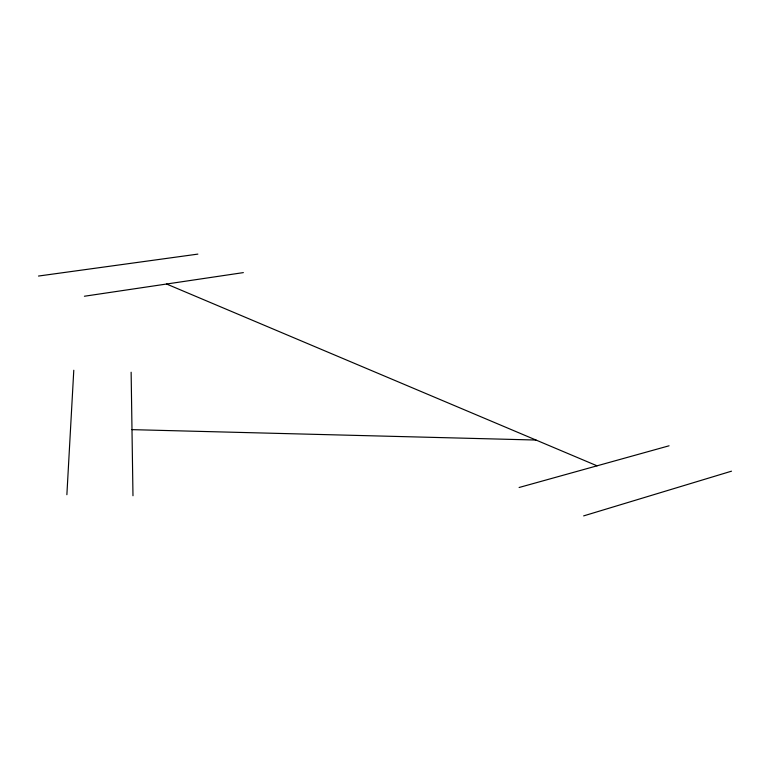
<?xml version="1.0" encoding="UTF-8"?>
<svg xmlns="http://www.w3.org/2000/svg" width="770" height="770" viewBox="0 0 770 770"><rect width="100%" height="100%" fill="white"/><g stroke="black" fill="none" stroke-linecap="round" stroke-linejoin="round"><path stroke-width="1.16" d="M66.875 494.715L73.785 370.255M583.641 515.89L731.5 471.182M519.105 487.497L669.072 445.792M84.402 296.238L243.359 272.609M38.5 276.045L197.871 254.11M131.988 429.641L535.997 440.036M166.59 284.024L597.048 465.821M131.131 372.237L132.979 495.745"/></g></svg>
